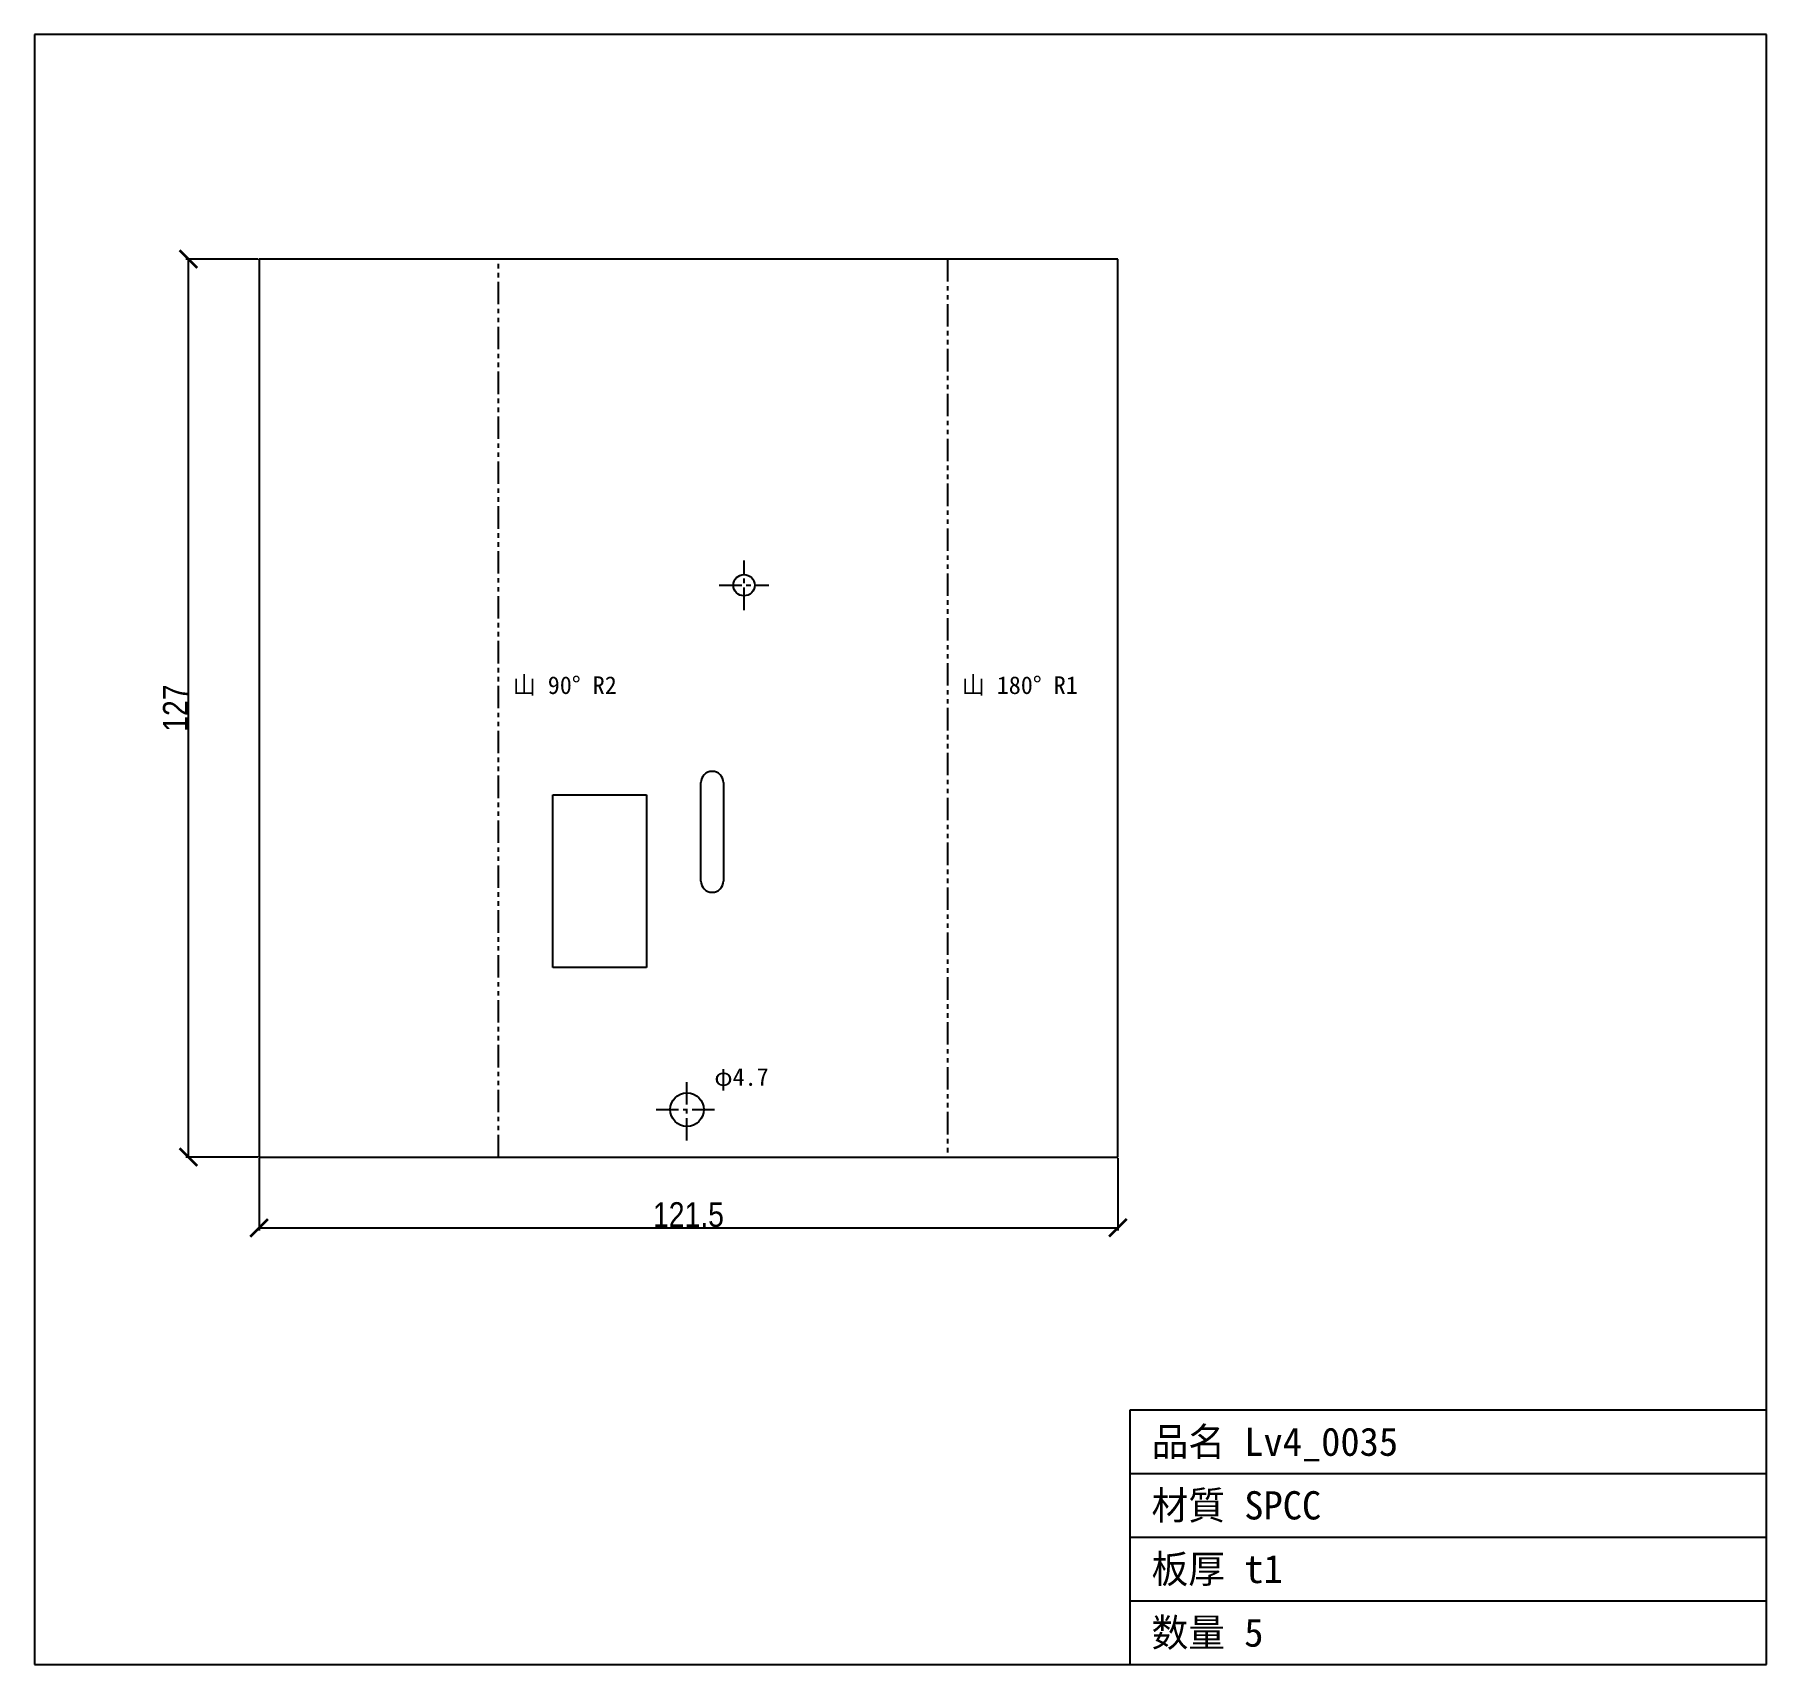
# Model space of a CAD drawing. Header units: millimetres. Extents: x -68 to 177, y -72 to 159.
import ezdxf

# ---------------------------------------------------------------- set-up
doc = ezdxf.new("R2010")
doc.units = ezdxf.units.MM
doc.linetypes.add('CENTER', pattern=[5.08, 3.175, -0.635, 0.635, -0.635])
doc.linetypes.add('PHANTOM', pattern=[6.35, 3.175, -0.635, 0.635, -0.635, 0.635, -0.635])
for name, color, linetype in [('中心線', 7, 'Continuous'), ('図枠', 7, 'Continuous'), ('外形', 7, 'Continuous'), ('寸法', 7, 'Continuous'), ('文字', 7, 'Continuous'), ('曲げ線', 7, 'Continuous')]:
    doc.layers.add(name, color=color, linetype=linetype)
doc.styles.add('OpenSansCondensed-Light', font='OpenSansCondensed-Light.ttf')
doc.dimstyles.new('EZDXF', dxfattribs={"dimtxt": 0.25, "dimasz": 0.175, "dimexe": 0.375, "dimexo": 0.125, "dimgap": 0.1, "dimtad": 1, "dimlfac": 100, "dimzin": 12, "dimdsep": 46, "dimtxsty": 'OpenSansCondensed-Light', "dimblk": 'ARCHTICK', "dimcen": 2.5, "dimazin": 3, "dimtfac": 0.5, "dimtmove": 2, "dimatfit": 3})

# ---------------------------------------------------------------- blocks, each defined once
blk = doc.blocks.new('_ARCHTICK')
at = {"color": 0, "linetype": 'BYBLOCK', "const_width": 0.15}
blk.add_lwpolyline([(-0.5, -0.5), (0.5, 0.5)], dxfattribs=at)

msp = doc.modelspace()

# ---------------------------------------------------------------- linework, layer by layer
at = {"layer": '中心線', "color": 1, "linetype": 'CENTER'}
for p, q in [((32.77, 77.4), (32.77, 84.42)), ((29.26, 80.91), (36.28, 80.91)), ((24.69, 2.35), (24.69, 11.09)), ((20.32, 6.72), (29.06, 6.72))]:
    msp.add_line(p, q, dxfattribs=at)
at = {"layer": '図枠'}
for p, q in [((177.42, 158.8), (-67.62, 158.8)), ((-67.62, 158.8), (-67.62, -71.76)), ((177.42, -71.76), (177.42, 158.8)), ((87.42, -71.76), (87.42, -35.76)), ((87.42, -35.76), (177.42, -35.76)), ((87.42, -44.76), (177.42, -44.76)), ((87.42, -53.76), (177.42, -53.76)), ((87.42, -62.76), (177.42, -62.76)), ((-67.62, -71.76), (177.42, -71.76))]:
    msp.add_line(p, q, dxfattribs=at)
at = {"layer": '外形'}
for p, q in [((-35.86, 127.04), (-35.86, 0)), ((85.66, 127.04), (-35.86, 127.04)), ((85.66, 0), (85.66, 127.04)), ((26.66, 39.06), (26.66, 52.98)), ((29.84, 52.98), (29.84, 39.06)), ((5.71, 26.84), (5.71, 51.25)), ((5.71, 51.25), (18.97, 51.25)), ((18.97, 51.25), (18.97, 26.84)), ((18.97, 26.84), (5.71, 26.84)), ((-35.86, 0), (85.66, 0))]:
    msp.add_line(p, q, dxfattribs=at)
for centre, radius in [((32.77, 80.91), 1.51), ((24.69, 6.72), 2.37)]:
    msp.add_circle(centre, radius, dxfattribs=at)
for centre, start, end in [((28.25, 52.98), 0, 180), ((28.25, 39.06), 180, 0)]:
    msp.add_arc(centre, 1.59, start, end, dxfattribs=at)
at = {"layer": '曲げ線', "color": 1, "linetype": 'PHANTOM'}
for p, q in [((-1.96, 0), (-1.96, 127.04)), ((61.57, 127.04), (61.57, 0))]:
    msp.add_line(p, q, dxfattribs=at)

# ---------------------------------------------------------------- texts
at = {"layer": '文字'}
for s, height, p in [('山 90° R2', 2.5, (0.04, 65.52)), ('山 180° R1', 2.5, (63.57, 65.52)), ('φ4.7', 2.5, (28.56, 10.09)), ('品名 Lv4_0035', 4, (90.42, -42.26)), ('材質 SPCC', 4, (90.42, -51.26)), ('板厚 t1', 4, (90.42, -60.26)), ('数量 5', 4, (90.42, -69.26))]:
    msp.add_text(s, height=height, dxfattribs=at).set_placement(p)

# ---------------------------------------------------------------- dimensions: what is measured, and where the dimension line sits
at = {"layer": '寸法'}
msp.add_linear_dim(base=(-45.86, 0), p1=(-35.86, 0), p2=(-35.86, 127.04), angle=90, dimstyle='EZDXF', override={"dimtxt": 3.5, "dimasz": 2.5, "dimdec": 1, "dimlfac": 1}, dxfattribs=at).render()
msp.add_linear_dim(base=(-35.86, -10), p1=(-35.86, 0), p2=(85.66, 0), dimstyle='EZDXF', override={"dimtxt": 3.5, "dimasz": 2.5, "dimdec": 1, "dimlfac": 1}, dxfattribs=at).render()

doc.saveas('drawing.dxf')
